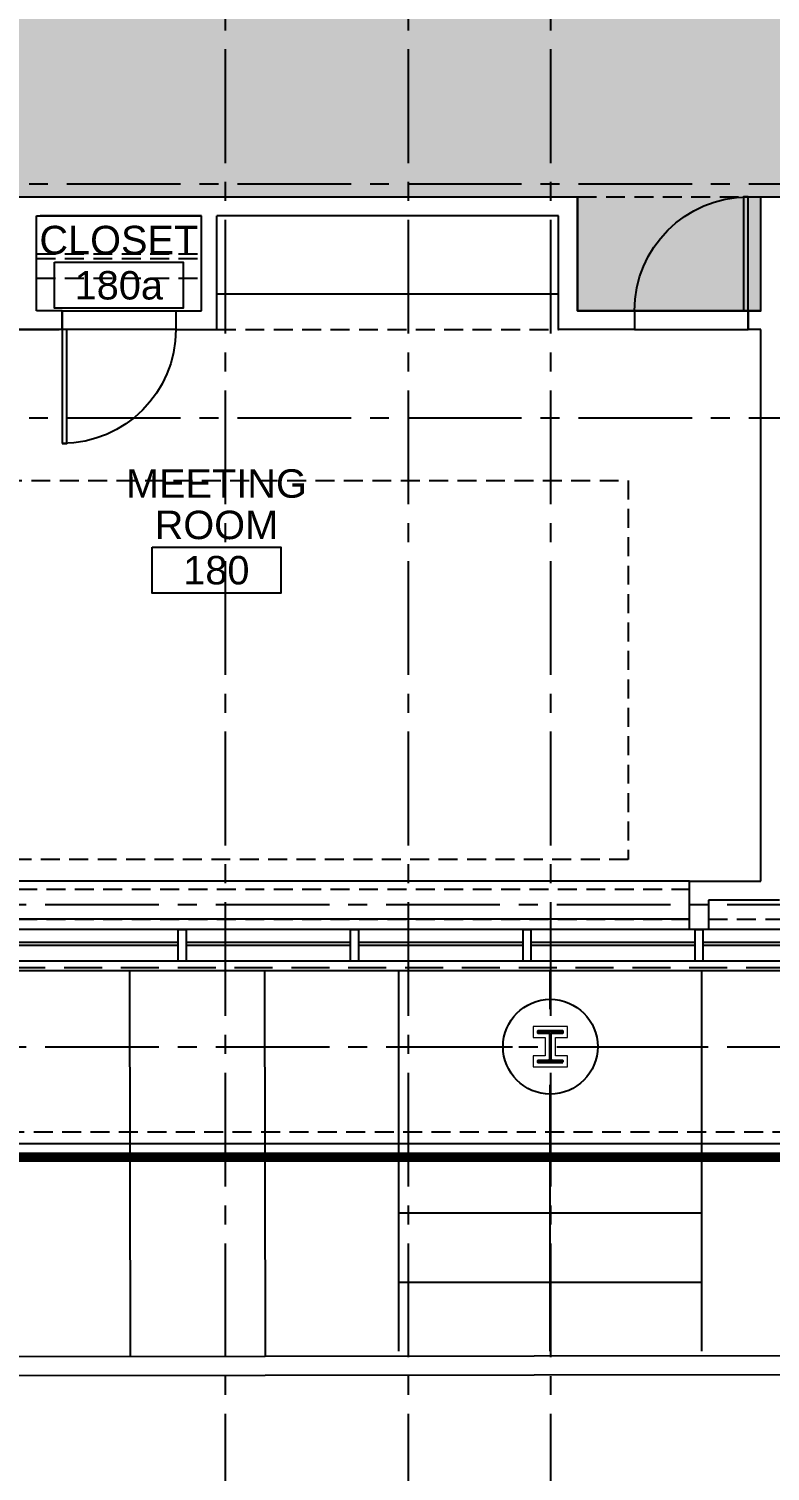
# Model space of a CAD drawing. Header units: inches. Extents: x 5931 to 10048, y 0 to 3185.
# Drawn here: x 7626.8 to 7861.6, y 709.9 to 1166.5 of the extents above; entities that cross this region are included whole.
import ezdxf
from ezdxf.enums import TextEntityAlignment as Align

# ---------------------------------------------------------------- set-up
doc = ezdxf.new("R2010")
doc.units = ezdxf.units.IN
doc.header["$LTSCALE"] = 48
doc.header["$MEASUREMENT"] = 0
for name, pattern in [('CENTER2', [1.125, 0.75, -0.125, 0.125, -0.125]), ('HIDDEN', [0.375, 0.25, -0.125]), ('HIDDEN2', [0.1875, 0.125, -0.0625]), ('PHANTOM2', [1.25, 0.625, -0.125, 0.125, -0.125, 0.125, -0.125])]:
    doc.linetypes.add(name, pattern=pattern)
for name, color, linetype in [('_0_Objects', 8, 'Continuous'), ('A-Door', 8, 'Continuous'), ('A-Door-Head', 8, 'Continuous'), ('A-Flor-Case', 8, 'Continuous'), ('A-Flor-Case-Full Height', 8, 'Continuous'), ('A-Flor-Ovhd', 8, 'HIDDEN2'), ('A-Flor-Pattern', 8, 'Continuous'), ('A-Flor-Soffit', 8, 'HIDDEN2'), ('A-Glaz', 8, 'Continuous'), ('A-Glaz-Sill', 8, 'Continuous'), ('A-Grid(3-32)', 8, 'CENTER2'), ('A-Site-Pave', 8, 'Continuous'), ('A-Site-Property', 8, 'PHANTOM2'), ('A-Site-Setback', 8, 'HIDDEN'), ('A-Tag-Rm(3-32)', 8, 'Continuous'), ('A-Wall-Full', 8, 'Continuous')]:
    doc.layers.add(name, color=color, linetype=linetype)
for name, color, linetype, lineweight in [('A-Detl-Hatch', 8, 'Continuous', 18), ('S-Detl-Hatch', 8, 'Continuous', 18), ('S-Detl-Wide', 8, 'Continuous', 35)]:
    doc.layers.add(name, color=color, linetype=linetype, lineweight=lineweight)
doc.styles.get("Standard").update_dxf_attribs({"font": 'arial.ttf'})

# ---------------------------------------------------------------- blocks, each defined once
blk = doc.blocks.new('1ST FLOOR CORE & SHELL')
at = {"layer": 'A-Flor-Case'}
for p, q in [((3820.61, -9145.36), (3553.9, -9145.36)), ((3113, -9173.63), (4373.5, -9173.63))]:
    blk.add_line(p, q, dxfattribs=at)
at = {"layer": 'A-Flor-Soffit'}
for p, q in [((3553.9, -9147.87), (3820.61, -9147.86)), ((3553.9, -9157.37), (3820.61, -9157.36)), ((3826.61, -9157.36), (3930.3, -9157.35))]:
    blk.add_line(p, q, dxfattribs=at)
blk.add_lwpolyline([(2321, -8520.75), (2316.5, -8520.75), (2316.5, -9228.75), (3108.87, -9228.75), (3108.87, -9224.75), (4240.5, -9224.75), (4240.5, -9222.63), (4656.87, -9222.63), (4656.87, -9224.75), (5704.5, -9224.75), (5704.5, -8756.75), (5700, -8756.75)], dxfattribs=at)
at = {"layer": 'A-Glaz'}
for p, q in [((3606.58, -9164.62), (3658.66, -9164.62)), ((3606.58, -9165.62), (3658.66, -9165.62)), ((3661.14, -9164.62), (3713.23, -9164.62)), ((3661.14, -9165.62), (3713.23, -9165.62)), ((3715.71, -9164.62), (3767.87, -9164.62)), ((3715.71, -9165.62), (3767.87, -9165.62)), ((3770.36, -9164.62), (3822.36, -9164.62)), ((3770.36, -9165.62), (3822.36, -9165.62)), ((3824.84, -9164.62), (3876.92, -9164.62)), ((3824.84, -9165.62), (3876.92, -9165.62))]:
    blk.add_line(p, q, dxfattribs=at)
for points in [[(3658.66, -9170.63), (3658.66, -9160.62), (3661.14, -9160.62), (3661.14, -9170.63)], [(3713.23, -9170.63), (3713.23, -9160.62), (3715.71, -9160.62), (3715.71, -9170.63)], [(3767.87, -9170.63), (3767.87, -9160.62), (3770.36, -9160.62), (3770.36, -9170.63)], [(3822.36, -9170.63), (3822.36, -9160.62), (3824.84, -9160.62), (3824.84, -9170.63)]]:
    blk.add_lwpolyline(points, close=True, dxfattribs=at)
at = {"layer": 'A-Glaz-Sill'}
for p, q in [((3820.61, -9157.37), (3553.9, -9157.37)), ((4368.02, -9160.62), (3115.48, -9160.62)), ((3115.48, -9170.62), (4368.02, -9170.63))]:
    blk.add_line(p, q, dxfattribs=at)
at = {"layer": 'A-Wall-Full'}
for p, q in [((3820.61, -9160.62), (3820.61, -9145.36)), ((3820.61, -9145.36), (3843.12, -9145.36)), ((3849.12, -9151.36), (3826.61, -9151.36)), ((3826.61, -9151.36), (3826.61, -9160.62)), ((3826.61, -9160.62), (3820.61, -9160.62))]:
    blk.add_line(p, q, dxfattribs=at)
blk.add_circle((3776.5, -9197.75), 15, dxfattribs=at)
blk = doc.blocks.new('*U9')
at = {"layer": 'A-Detl-Hatch'}
h = blk.add_hatch(dxfattribs=at)
h.set_pattern_fill('ANSI32', color=256, scale=6, style=0)
h.set_pattern_definition([(45, (0, -4.865), (-1.591, 1.591), []), (45, (1.0607, -4.865), (-1.591, 1.591), [])])
edge = h.paths.add_edge_path()
edge.add_line((3.98, -9.73), (3.98, -9.295))
edge.add_line((3.98, -9.295), (0.645, -9.295))
edge.add_arc((0.645, -8.795), 0.5, 180, 270, ccw=False)
edge.add_line((0.145, -8.795), (0.145, -0.935))
edge.add_arc((0.645, -0.935), 0.5, 90, 180, ccw=False)
edge.add_line((0.645, -0.435), (3.98, -0.435))
edge.add_line((3.98, -0.435), (3.98, 0))
edge.add_line((3.98, 0), (-3.98, 0))
edge.add_line((-3.98, 0), (-3.98, -0.435))
edge.add_line((-3.98, -0.435), (-0.645, -0.435))
edge.add_arc((-0.645, -0.935), 0.5, 0, 90, ccw=False)
edge.add_line((-0.145, -0.935), (-0.145, -8.795))
edge.add_arc((-0.645, -8.795), 0.5, -90, 0, ccw=False)
edge.add_line((-0.645, -9.295), (-3.98, -9.295))
edge.add_line((-3.98, -9.295), (-3.98, -9.73))
edge.add_line((-3.98, -9.73), (3.98, -9.73))
at = {"linetype": 'ByBlock'}
blk.add_lwpolyline([(3.98, -9.73), (3.98, -9.295), (0.645, -9.295, -0.4142136), (0.145, -8.795), (0.145, -0.935, -0.4142136), (0.645, -0.435), (3.98, -0.435), (3.98, 0), (-3.98, 0), (-3.98, -0.435), (-0.645, -0.435, -0.4142136), (-0.145, -0.935), (-0.145, -8.795, -0.4142136), (-0.645, -9.295), (-3.98, -9.295), (-3.98, -9.73)], format="xyb", close=True, dxfattribs=at)
blk = doc.blocks.new('W10X33')
at = {"layer": 'S-Detl-Hatch'}
blk.add_lwpolyline([(13773.28, -7309.78), (13773.28, -7306.34), (13769.45, -7306.34), (13769.45, -7300.48), (13773.28, -7300.48), (13773.28, -7297.05), (13762.32, -7297.05), (13762.32, -7300.48), (13766.16, -7300.48), (13766.16, -7306.34), (13762.32, -7306.34), (13762.32, -7309.78)], close=True, dxfattribs=at)
at = {"layer": 'S-Detl-Wide'}
blk.add_blockref('*U9', (13767.8, -7298.55), dxfattribs=at)
blk = doc.blocks.new('1ST FLOOR - STRUCTURAL GRID')
at = {"layer": 'A-Grid(3-32)'}
for p, q in [((3673.5, -7424.01), (3673.5, -9520.75)), ((3731.5, -7424.01), (3731.5, -9520.75)), ((3776.5, -7424.01), (3776.5, -9520.75)), ((5927.38, -8924.75), (2104.5, -8924.75)), ((5927.38, -8998.75), (2104.5, -8998.75)), ((2104.5, -9152.75), (5927.38, -9152.75)), ((2104.5, -9197.75), (5927.38, -9197.75))]:
    blk.add_line(p, q, dxfattribs=at)
blk.add_blockref('W10X33', (-9991.3, -1894.34))
blk = doc.blocks.new('Door 36in')
blk.add_lwpolyline([(0, 36), (1.5, 36), (1.5, 0), (0, 0)], close=True)
blk.add_arc((0, 0), 36, 0, 90)
blk = doc.blocks.new('Rm Tag')
blk.add_lwpolyline([(-0.2124, 0.0759), (0.2124, 0.0759), (0.2124, -0.0759), (-0.2124, -0.0759)], close=True)
for p in [(0, 0.2858), (0, 0.1493), (0, 0)]:
    blk.add_attdef('XXX', text='', height=0.0938).set_placement(p, align=Align.MIDDLE_CENTER)
blk = doc.blocks.new('SITE PLAN')
at = {"layer": 'A-Site-Pave'}
for p, q in [((9680.71, -2799.07), (10906.14, -2797.29)), ((9683.02, -2805.07), (10903.84, -2803.29))]:
    blk.add_line(p, q, dxfattribs=at)
at = {"layer": 'A-Site-Pave', "flags": 128}
for points in [[(9824.75, -2676.68), (9824.93, -2798.86)], [(9867.48, -2676.68), (9867.66, -2798.8)], [(9910.02, -2797.17), (9910.02, -2676.68)], [(9958.02, -2688.91), (9958.02, -2676.68)], [(10006.02, -2797.17), (10006.02, -2676.68)], [(9910.02, -2700.91), (9946.02, -2700.91)], [(9970.02, -2700.91), (10006.02, -2700.91)], [(9958.02, -2797.17), (9958.02, -2712.91)], [(8822.52, -2731.48), (10416.02, -2731.48)], [(9910.02, -2753.44), (10006.02, -2753.44)], [(9910.02, -2775.4), (10006.02, -2775.4)]]:
    blk.add_lwpolyline(points, dxfattribs=at)
blk = doc.blocks.new('floor pattern 1st floor')
at = {"layer": 'A-Flor-Pattern'}
h = blk.add_hatch(dxfattribs=at)
h.set_pattern_fill('WOODS_BOARD_WIDE', color=256, scale=3, pattern_type=2)
h.set_pattern_definition([(0, (2343, 1229.155), (0, 6), []), (90, (2343, 1229.155), (-12, 12), [6, -42]), (90, (2367, 1235.155), (-12, 12), [6, -42])])
edge = h.paths.add_edge_path(flags=16)
edge.add_line((2149.55, 1020.63), (2161.55, 1020.63))
edge.add_ellipse((2161.55, 1015.63), major_axis=(-3.54, -3.54), ratio=1, start_angle=135, end_angle=225, ccw=False)
edge.add_line((2166.55, 1015.63), (2166.55, 984.63))
edge.add_ellipse((2161.55, 984.63), major_axis=(3.54, -3.54), ratio=1, start_angle=315, end_angle=405, ccw=False)
edge.add_line((2161.55, 979.63), (2156.55, 979.63))
edge.add_line((2156.55, 979.63), (2156.55, 955.63))
edge.add_line((2156.55, 955.63), (2147.55, 955.63))
edge.add_line((2147.55, 955.63), (2126.55, 955.63))
edge.add_line((2126.55, 955.63), (2126.55, 995.43))
edge.add_line((2126.55, 995.43), (2126.55, 1010.63))
edge.add_line((2126.55, 1010.63), (2144.55, 1010.63))
edge.add_line((2144.55, 1010.63), (2144.55, 1015.63))
edge.add_ellipse((2148.74, 1016.43), major_axis=(3.19, 3.19), ratio=0.85373, start_angle=38.5071, end_angle=141.4929, ccw=False)
edge = h.paths.add_edge_path(flags=16)
edge.add_ellipse((2192.35, 952.43), major_axis=(-3.19, 3.19), ratio=0.855373, start_angle=218.4535, end_angle=321.5465, ccw=False)
edge.add_line((2196.55, 951.63), (2196.53, 920.27))
edge.add_ellipse((2191.55, 920.63), major_axis=(-3.54, -3.54), ratio=1, start_angle=45, end_angle=130.7903, ccw=False)
edge.add_line((2191.55, 915.63), (2186.71, 915.63))
edge.add_line((2186.71, 915.63), (2186.55, 891.63))
edge.add_line((2186.55, 891.63), (2177.55, 891.63))
edge.add_line((2177.55, 891.63), (2156.55, 891.63))
edge.add_line((2156.55, 891.63), (2156.55, 931.43))
edge.add_line((2156.55, 931.43), (2156.55, 946.63))
edge.add_line((2156.55, 946.63), (2174.55, 946.63))
edge.add_line((2174.55, 946.63), (2174.55, 951.63))
edge.add_ellipse((2179.55, 951.63), major_axis=(3.54, -3.54), ratio=1, start_angle=135, end_angle=225, ccw=False)
edge.add_line((2179.55, 956.63), (2191.55, 956.63))
edge = h.paths.add_edge_path(flags=16)
edge.add_ellipse((2066.4, 1141.28), major_axis=(0, 0.0156), ratio=1, start_angle=270, end_angle=337.7307)
edge.add_line((2066.41, 1141.3), (2066.41, 1141.29))
edge.add_line((2066.41, 1141.29), (2066.41, 1140.75))
edge.add_line((2066.41, 1140.75), (2066.4, 1140.75))
edge.add_line((2066.4, 1140.75), (2066.4, 1140.71))
edge.add_line((2066.4, 1140.71), (2049.13, 1140.71))
edge.add_line((2049.13, 1140.71), (2045.1, 1140.71))
edge.add_line((2045.1, 1140.71), (2032.76, 1140.71))
edge.add_line((2032.76, 1140.71), (2030.38, 1140.71))
edge.add_line((2030.38, 1140.71), (2028, 1140.71))
edge.add_line((2028, 1140.71), (2028, 1140.75))
edge.add_line((2028, 1140.75), (2028, 1140.75))
edge.add_line((2028, 1140.75), (2028, 1141.29))
edge.add_line((2028, 1141.29), (2028, 1141.3))
edge.add_ellipse((2028, 1141.28), major_axis=(0, 0.0156), ratio=1, start_angle=22.2693, end_angle=90)
edge.add_line((2027.99, 1141.28), (2027.99, 1140.71))
edge.add_line((2027.99, 1140.71), (2027.95, 1140.71))
edge.add_line((2027.95, 1140.71), (2027.95, 1141.28))
edge.add_line((2027.95, 1141.28), (2027.95, 1141.29))
edge.add_ellipse((2028, 1141.29), major_axis=(0.0455, 0), ratio=1, start_angle=90, end_angle=180, ccw=False)
edge.add_line((2028, 1141.33), (2028, 1141.33))
edge.add_line((2028, 1141.33), (2028, 1141.33))
edge.add_line((2028, 1141.33), (2033.88, 1141.33))
edge.add_line((2033.88, 1141.33), (2033.88, 1141.91))
edge.add_ellipse((2033.93, 1141.91), major_axis=(0.0515, 0), ratio=1, start_angle=90, end_angle=180, ccw=False)
edge.add_line((2033.93, 1141.96), (2036.13, 1141.96))
edge.add_line((2036.13, 1141.96), (2036.13, 1145.93))
edge.add_ellipse((2037.88, 1152.71), major_axis=(7, 0), ratio=1, start_angle=180, end_angle=255.5225, ccw=False)
edge.add_ellipse((2037.88, 1152.71), major_axis=(7, 0), ratio=1, start_angle=0, end_angle=180, ccw=False)
edge.add_ellipse((2037.88, 1152.71), major_axis=(7, 0), ratio=1, start_angle=284.4775, end_angle=360, ccw=False)
edge.add_line((2039.63, 1145.93), (2039.63, 1141.96))
edge.add_line((2039.63, 1141.96), (2041.83, 1141.96))
edge.add_ellipse((2041.83, 1141.91), major_axis=(0.0515, 0), ratio=1, start_angle=360, end_angle=450, ccw=False)
edge.add_line((2041.88, 1141.91), (2041.88, 1141.33))
edge.add_line((2041.88, 1141.33), (2052.58, 1141.33))
edge.add_line((2052.58, 1141.33), (2052.58, 1141.91))
edge.add_ellipse((2052.63, 1141.91), major_axis=(0.0515, 0), ratio=1, start_angle=90, end_angle=180, ccw=False)
edge.add_line((2052.63, 1141.96), (2054.83, 1141.96))
edge.add_line((2054.83, 1141.96), (2054.83, 1145.93))
edge.add_ellipse((2056.58, 1152.71), major_axis=(7, 0), ratio=1, start_angle=180, end_angle=255.5225, ccw=False)
edge.add_ellipse((2056.58, 1152.71), major_axis=(7, 0), ratio=1, start_angle=0, end_angle=180, ccw=False)
edge.add_ellipse((2056.58, 1152.71), major_axis=(7, 0), ratio=1, start_angle=284.4775, end_angle=360, ccw=False)
edge.add_line((2058.33, 1145.93), (2058.33, 1141.96))
edge.add_line((2058.33, 1141.96), (2060.52, 1141.96))
edge.add_ellipse((2060.52, 1141.91), major_axis=(0.0515, 0), ratio=1, start_angle=360, end_angle=450, ccw=False)
edge.add_line((2060.58, 1141.91), (2060.58, 1141.33))
edge.add_line((2060.58, 1141.33), (2066.4, 1141.33))
edge.add_line((2066.4, 1141.33), (2066.41, 1141.33))
edge.add_line((2066.41, 1141.33), (2066.41, 1141.33))
edge.add_ellipse((2066.41, 1141.29), major_axis=(0.0455, 0), ratio=1, start_angle=360, end_angle=450, ccw=False)
edge.add_line((2066.45, 1141.29), (2066.45, 1141.28))
edge.add_line((2066.45, 1141.28), (2066.45, 1140.71))
edge.add_line((2066.45, 1140.71), (2066.42, 1140.71))
edge.add_line((2066.42, 1140.71), (2066.42, 1141.28))
edge = h.paths.add_edge_path(flags=16)
edge.add_ellipse((2444.83, 1074.38), major_axis=(-118.23, -0.04), ratio=0.670803, start_angle=0, end_angle=360)
h.paths.add_polyline_path([(2248.8, 1035.5), (2231.2, 1035.5), (2231.2, 1051.02), (2248.8, 1051.02)], flags=16)
h.paths.add_polyline_path([(2082.3, 971.08), (2080.55, 971.08), (2080.55, 1020.63), (2082.3, 1020.63)], flags=16)
h.paths.add_polyline_path([(2176.17, 1088.71), (2128.17, 1088.71), (2128.17, 1056.71), (2176.17, 1056.71)], flags=16)
h.paths.add_polyline_path([(2082.8, 1013.35), (2084.55, 1013.35), (2084.55, 889.63), (2082.8, 889.63)], flags=16)
h.paths.add_polyline_path([(2647.16, 890.63), (2647.91, 890.63), (2647.91, 885.01), (2647.16, 885.01)], flags=17)
h.paths.add_polyline_path([(2904.95, 1517.5), (2903.2, 1517.5), (2903.2, 1603.94), (2838.38, 1603.94), (2838.38, 1227.95), (2473.75, 1227.95), (2473.75, 1224.79), (2343.75, 1224.79), (2343.75, 1227.95), (2248.3, 1227.95), (2248.3, 1213.63), (2077.63, 1213.63), (2077.63, 1355.13), (2019.63, 1355.13), (2019.63, 1232.01), (2025.81, 1232.01), (2025.81, 1213.63), (2006.19, 1213.63), (2006.19, 1226.76), (1903.62, 1226.76), (1903.62, 1213.63), (1889.75, 1213.63), (1889.75, 1212.88), (1884.25, 1212.88), (1884.25, 1252.76), (1889.75, 1252.76), (1889.75, 1252.01), (1902, 1252.01), (1902, 1420.01), (1885.75, 1420.01), (1885.75, 1438.01), (1751.63, 1438.01), (1751.63, 1252.76), (1758.31, 1252.76), (1758.31, 1212.88), (1756.81, 1212.88), (1756.81, 1173.26), (1347.75, 1173.26), (1347.75, 1179.26), (1414.74, 1179.26), (1414.74, 1233.51), (1410.74, 1233.51), (1410.74, 1240.25), (1356.74, 1240.25), (1356.74, 1233.51), (1269.13, 1233.51), (1269.13, 1173.26), (980.46, 1173.26), (980.46, 1209.21), (835.81, 1209.21), (835.81, 1173.26), (707.38, 1173.26), (707.38, 1113.26), (1275.75, 1113.26), (1275.75, 1101.26), (1347.75, 1101.26), (1347.75, 1113.26), (1800.63, 1113.26), (1800.63, 1077.26), (1858.63, 1077.26), (1858.63, 1113.26), (1885.75, 1113.26), (1885.75, 1158.46), (2017.2, 1158.46), (2017.2, 1140.71), (2077.2, 1140.71), (2077.2, 1158.46), (2176.17, 1158.46), (2176.17, 1129.58), (2082.08, 1129.58), (2082.08, 1127.46), (2027.09, 1127.46), (2027.09, 1061.46), (2086.8, 1061.46), (2086.8, 1056.58), (2024.71, 1056.58), (2024.71, 987.13), (2072.8, 987.13), (2072.8, 1017.73), (2080.05, 1017.73), (2080.05, 890.63), (2059.81, 890.63), (2059.81, 885.01), (2386, 885.01), (2386.02, 985.89), (2427.01, 985.89), (2427.01, 986.51), (2501.03, 986.51), (2501.03, 985.89), (2542.02, 985.89), (2542.02, 885.01), (2647.16, 885.01), (2647.16, 1054.51), (2790.91, 1054.51), (2790.91, 1108.51), (2664.93, 1108.51), (2664.93, 1114.51), (2881.96, 1114.51), (2881.96, 1158.63), (2917.96, 1158.63), (2917.96, 1114.51), (2978.21, 1114.51), (2978.21, 1227.95), (2920.86, 1227.95), (2920.86, 1226.45), (2902.77, 1226.45), (2902.77, 1231.7), (2891.52, 1231.7), (2891.52, 1397.64), (2882.27, 1397.64), (2882.27, 1453.06), (2891.52, 1453.06), (2902.77, 1453.06), (2902.77, 1458), (2921.23, 1458), (2921.23, 1455.93), (2978.21, 1455.93), (2978.21, 1516.53), (2962.2, 1516.53), (2962.2, 1517.5)])
blk.add_lwpolyline([(1341, 1101.26), (1347.75, 1101.26), (1347.75, 1113.26), (1572.62, 1113.26), (1572.62, 1113.26), (1632.64, 1113.26), (1632.64, 1113.26), (1800.63, 1113.26), (1800.63, 1077.26), (1858.63, 1077.26), (1858.63, 1113.26), (1885.75, 1113.26)], dxfattribs=at)

msp = doc.modelspace()

# ---------------------------------------------------------------- linework, layer by layer
at = {"layer": 'A-Door-Head'}
for points in [[(7637.38, 1077.26), (7673.38, 1077.26), (7673.38, 1071.26), (7637.38, 1071.26)], [(7818.63, 1071.26), (7854.63, 1071.26), (7854.63, 1077.26), (7818.63, 1077.26)]]:
    msp.add_lwpolyline(points, close=True, dxfattribs=at)
at = {"layer": 'A-Flor-Case'}
msp.add_line((7794.63, 1082.51), (7686.39, 1082.51), dxfattribs=at)
at = {"layer": 'A-Flor-Ovhd', "linetype": 'HIDDEN2'}
for p, q in [((7629.25, 1095.26), (7681.52, 1095.26)), ((7629.25, 1093.76), (7681.52, 1093.76)), ((7629.25, 1087.51), (7681.52, 1087.51))]:
    msp.add_line(p, q, dxfattribs=at)
at = {"layer": 'A-Flor-Soffit'}
for p, q in [((7800.63, 1113.26), (7858.63, 1113.26)), ((7686.39, 1071.26), (7794.63, 1071.26))]:
    msp.add_line(p, q, dxfattribs=at)
msp.add_lwpolyline([(7600.62, 1023.53), (7816.62, 1023.53), (7816.62, 903.53), (7600.62, 903.53)], close=True, dxfattribs=at)
at = {"layer": 'A-Site-Property', "const_width": 3}
msp.add_lwpolyline([(6860, 809.26, 0.000391), (6716, 809.14, 0.00127), (6248, 807.22), (6248, 1671.99), (6248, 2571.99), (9651.75, 1937.56, 0.002707), (9800, 1910.76), (9800, 809.26), (6860, 809.26)], format="xyb", dxfattribs=at)
at = {"layer": 'A-Site-Setback'}
msp.add_lwpolyline([(9036, 869.26), (6800, 869.26, 0.00067), (6715.91, 869.14, 0.001041), (6332, 867.74), (6332, 1671.99), (6332, 2312.2)], format="xyb", dxfattribs=at)
at = {"layer": 'A-Wall-Full'}
for p, q in [((7347.75, 1113.26), (7800.63, 1113.26)), ((7800.63, 1077.26), (7800.63, 1113.26)), ((7858.63, 1113.26), (7885.75, 1113.26)), ((7858.63, 1077.26), (7858.63, 1113.26)), ((7629.25, 1077.26), (7629.25, 1107.26)), ((7629.25, 1107.26), (7681.52, 1107.26)), ((7681.52, 1107.26), (7630.38, 1107.26)), ((7681.52, 1077.26), (7681.52, 1107.26)), ((7794.63, 1107.26), (7686.39, 1107.26)), ((7686.39, 1071.26), (7686.39, 1107.26)), ((7794.63, 1071.26), (7794.63, 1107.26)), ((7637.38, 1077.26), (7629.25, 1077.26)), ((7637.38, 1077.26), (7637.38, 1071.26)), ((7673.38, 1077.26), (7673.38, 1071.26)), ((7673.38, 1077.26), (7681.52, 1077.26)), ((7818.63, 1077.26), (7800.63, 1077.26)), ((7818.63, 1077.26), (7818.63, 1071.26)), ((7854.63, 1077.26), (7854.63, 1071.26)), ((7858.63, 1077.26), (7854.63, 1077.26)), ((7576.62, 1071.26), (7636.38, 1071.26)), ((7634.51, 1071.26), (7614.64, 1071.26)), ((7637.38, 1071.26), (7632.64, 1071.26)), ((7673.38, 1071.26), (7686.39, 1071.26)), ((7818.63, 1071.26), (7794.63, 1071.26)), ((7858.63, 1071.26), (7854.63, 1071.26)), ((7858.63, 896.65), (7858.63, 1071.26))]:
    msp.add_line(p, q, dxfattribs=at)

# ---------------------------------------------------------------- block references
at = {"layer": '_0_Objects', "linetype": 'HIDDEN'}
msp.add_blockref('1ST FLOOR - STRUCTURAL GRID', (4015.5, 10042.01), dxfattribs=at)
at = {"layer": '_0_Objects'}
for name, p in [('1ST FLOOR CORE & SHELL', (4015.5, 10042.01)), ('SITE PLAN', (-2166.04, 3545.07))]:
    msp.add_blockref(name, p, dxfattribs=at)
at = {"layer": 'A-Door', "xscale": -1}
msp.add_blockref('Door 36in', (7854.63, 1077.26), dxfattribs=at)
at = {"layer": 'A-Door', "xscale": -1, "rotation": 180}
msp.add_blockref('Door 36in', (7637.38, 1071.26), dxfattribs=at)
at = {"layer": 'A-Flor-Case-Full Height'}
msp.add_blockref('floor pattern 1st floor', (6000, 0), dxfattribs=at)
at = {"layer": 'A-Tag-Rm(3-32)'}
ref = msp.add_blockref('Rm Tag', (7655.31, 1085.3), dxfattribs=dict(at, xscale=96, yscale=96, zscale=96))
ref.add_attrib('XXX', 'CLOSET', dxfattribs={"layer": '0', "height": 9}).set_placement((7655.31, 1099.63), align=Align.MIDDLE_CENTER)
ref.add_attrib('XXX', '180a', dxfattribs={"layer": '0', "height": 9}).set_placement((7655.31, 1085.3), align=Align.MIDDLE_CENTER)
ref = msp.add_blockref('Rm Tag', (7686.22, 995.11), dxfattribs=dict(at, xscale=96, yscale=96, zscale=96))
ref.add_attrib('XXX', 'MEETING', dxfattribs={"layer": '0', "height": 9}).set_placement((7686.22, 1022.55), align=Align.MIDDLE_CENTER)
ref.add_attrib('XXX', 'ROOM', dxfattribs={"layer": '0', "height": 9}).set_placement((7686.22, 1009.44), align=Align.MIDDLE_CENTER)
ref.add_attrib('XXX', '180', dxfattribs={"layer": '0', "height": 9}).set_placement((7686.22, 995.11), align=Align.MIDDLE_CENTER)

doc.saveas('drawing.dxf')
